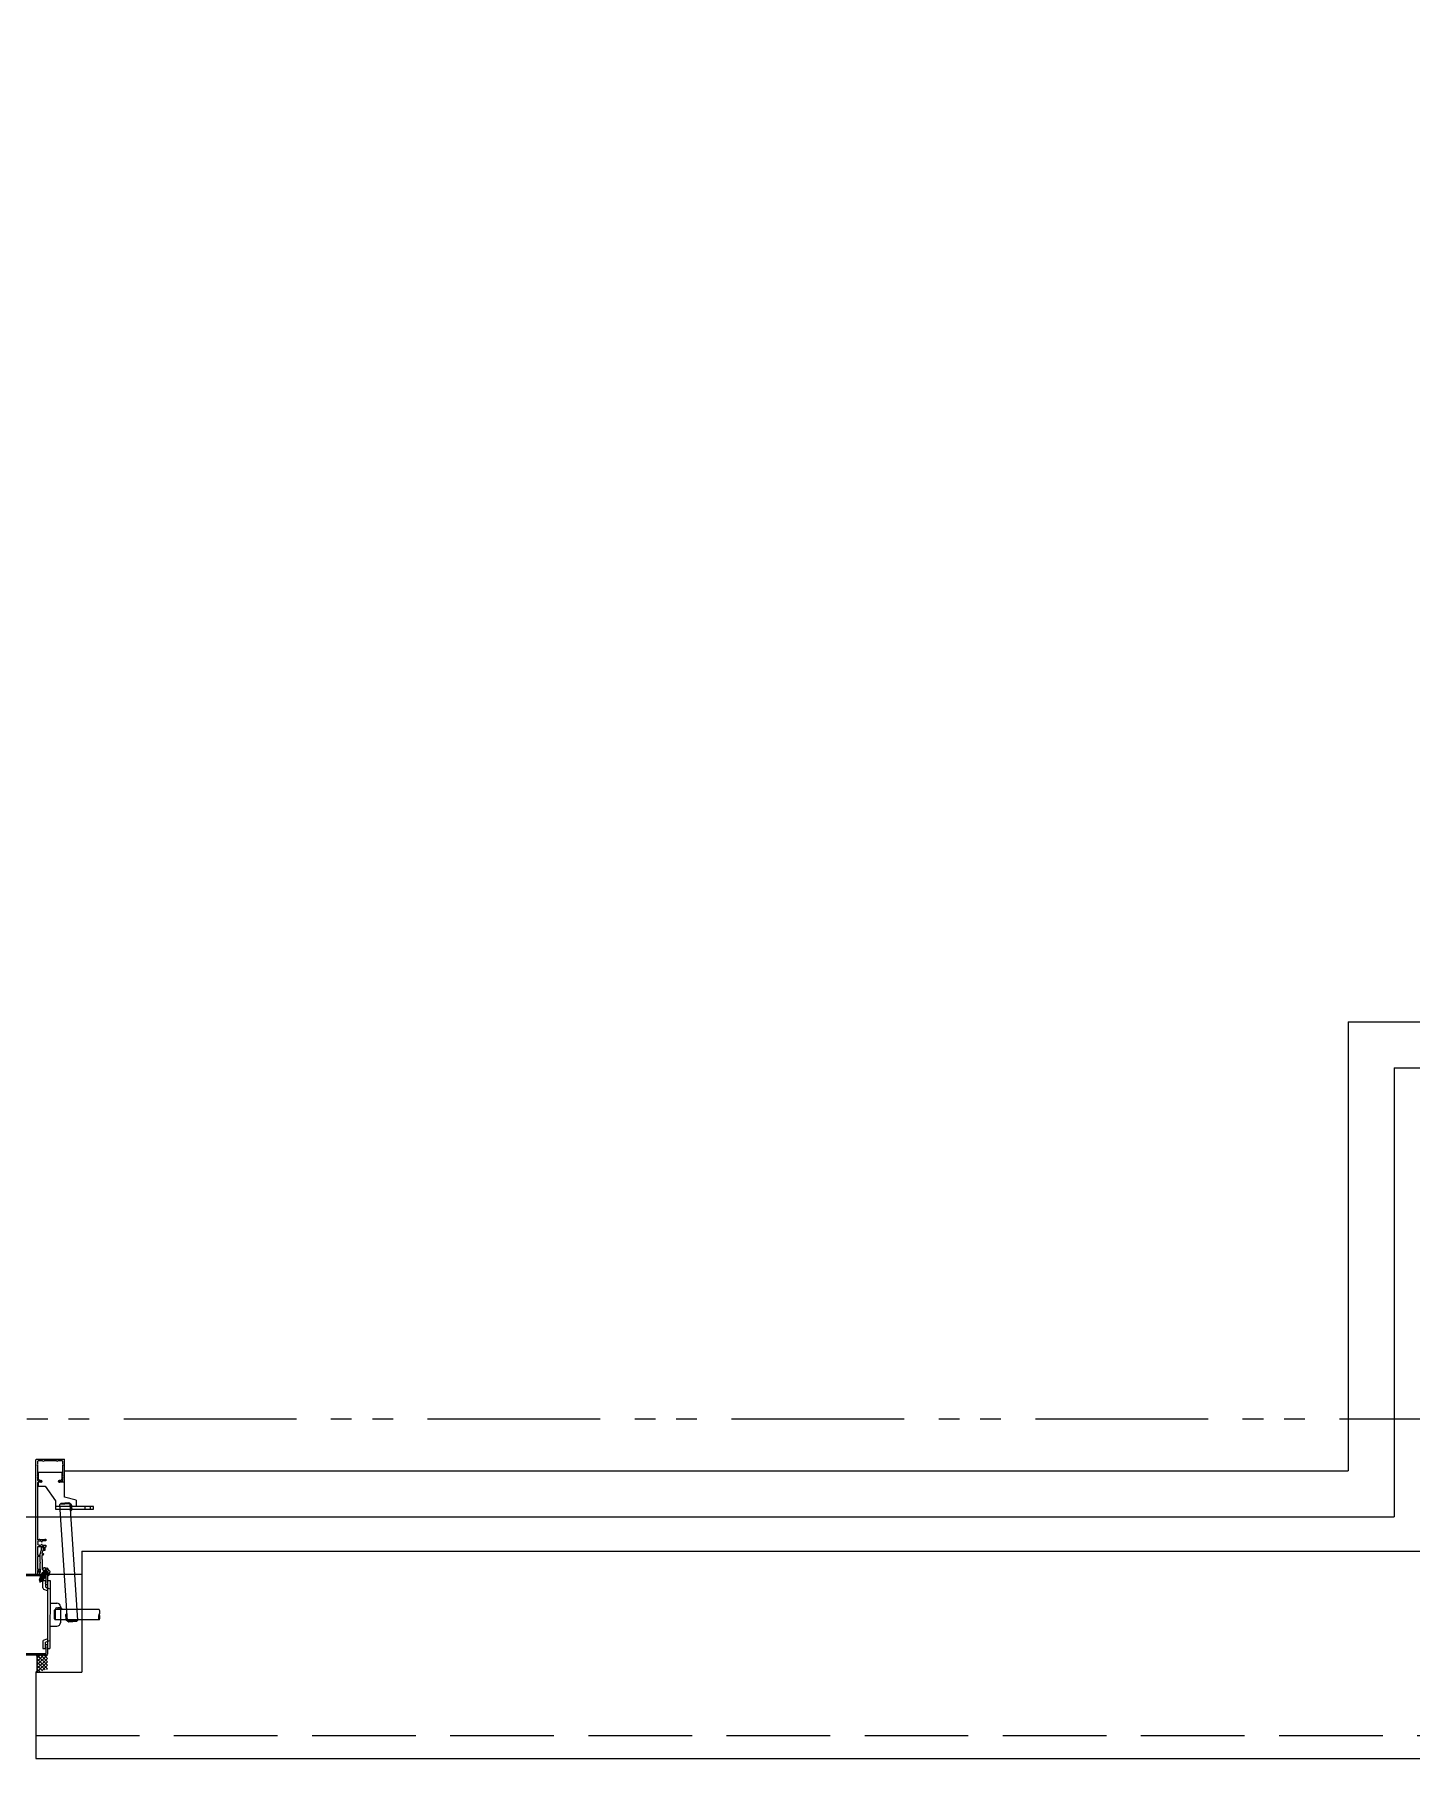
# Model space of a CAD drawing. Units: millimetres at full size. Extents: x -12803 to 120774, y -9413 to 101127.
# Drawn here: x 83788 to 84984, y 6706 to 8204 of the extents above; entities that cross this region are included whole.
import ezdxf

# ---------------------------------------------------------------- set-up
doc = ezdxf.new("R2010")
doc.units = ezdxf.units.MM
doc.header["$LTSCALE"] = 30
doc.linetypes.add('DASHED3', pattern=[4, 3, -1])
doc.linetypes.add('DOUBLE_CHAIN1', pattern=[8.8, 5, -1, 0.6, -0.6, 0.6, -1])
doc.layers.add('0-0_NoName', color=7, linetype='Continuous')
for name, color, linetype, lineweight in [('2-0_通芯', 7, 'DOUBLE_CHAIN1', 15), ('2-1_躯体', 7, 'Continuous', 15), ('2-3_間仕切り', 7, 'Continuous', 15), ('2-A_建具', 7, 'Continuous', 15)]:
    doc.layers.add(name, color=color, linetype=linetype, lineweight=lineweight)

# ---------------------------------------------------------------- blocks, each defined once
blk = doc.blocks.new('グループ部品-732')
at = {"layer": '2-0_通芯'}
blk.add_line((74361.66, 7001.41), (120774.36, 7001.41), dxfattribs=at)
at = {"layer": '2-1_躯体'}
for p, q in [((83829.36, 6886.41), (83829.36, 6781.41)), ((83829.36, 6886.41), (84999.36, 6886.41)), ((83789.36, 6781.41), (83829.36, 6781.41)), ((83789.36, 6781.41), (83789.36, 6706.41)), ((83789.36, 6706.41), (85859.36, 6706.41))]:
    blk.add_line(p, q, dxfattribs=at)
at = {"layer": '2-1_躯体', "linetype": 'DASHED3'}
blk.add_line((83789.36, 6726.41), (85859.36, 6726.41), dxfattribs=at)
at = {"layer": '2-3_間仕切り'}
for p, q in [((84929.36, 7346.41), (84929.36, 6956.41)), ((84969.36, 7306.41), (84969.36, 6916.41)), ((83814.36, 6956.41), (84929.36, 6956.41))]:
    blk.add_line(p, q, dxfattribs=at)
for points in [[(79189.36, 11246.41), (79189.36, 7306.41), (79579.36, 7306.41), (79579.36, 6916.41), (84969.36, 6916.41)], [(84929.36, 7346.41), (85619.36, 7346.41), (85619.36, 6956.41)], [(84969.36, 7306.41), (85579.36, 7306.41), (85579.36, 6916.41)]]:
    blk.add_lwpolyline(points, dxfattribs=at)
at = {"layer": '2-A_建具'}
for p, q in [((83789.86, 6966.41), (83813.86, 6966.41)), ((83814.36, 6933.46), (83814.36, 6965.91)), ((83791.36, 6954.96), (83791.36, 6949.36)), ((83812.36, 6954.96), (83791.36, 6954.96)), ((83791.36, 6949.36), (83792.86, 6947.86)), ((83810.86, 6947.86), (83812.36, 6949.36)), ((83812.36, 6949.36), (83812.36, 6954.96)), ((83790.86, 6945.91), (83790.86, 6896.74)), ((83791.36, 6946.46), (83791.36, 6942.96)), ((83794.16, 6946.46), (83791.36, 6946.46)), ((83793.61, 6946.41), (83791.36, 6946.41)), ((83792.86, 6947.86), (83794.16, 6947.86)), ((83809.56, 6947.86), (83810.86, 6947.86)), ((83814.36, 6946.46), (83809.56, 6946.46)), ((83813.86, 6946.41), (83810.11, 6946.41)), ((83824.36, 6930.78), (83814.36, 6933.46)), ((83806.36, 6930.11), (83806.36, 6922.96)), ((83839.36, 6925.26), (83806.36, 6925.26)), ((83806.36, 6922.96), (83839.36, 6922.96)), ((83819.05, 6927.51), (83810.07, 6926.91)), ((83816.87, 6826.11), (83810.07, 6926.91)), ((83819.05, 6927.51), (83817.98, 6928.44)), ((83825.85, 6826.71), (83819.05, 6927.51)), ((83824.36, 6930.78), (83824.36, 6925.26)), ((83832.2, 6922.96), (83832.2, 6925.26)), ((83836.7, 6922.96), (83836.7, 6925.26)), ((83839.36, 6922.96), (83839.36, 6925.26)), ((83798.16, 6916.21), (83798.36, 6916.41)), ((83791.03, 6893.91), (83791.07, 6893.76)), ((83791.07, 6893.26), (83791.03, 6893.11)), ((83792.01, 6895.1), (83791.86, 6895.09)), ((83791.86, 6891.94), (83792.01, 6891.92)), ((83792.77, 6895.35), (83792.66, 6895.3)), ((83792.66, 6891.72), (83792.77, 6891.67)), ((83793.65, 6895.12), (83793.56, 6895.21)), ((83793.56, 6891.81), (83793.65, 6891.9)), ((83794.56, 6894.66), (83794.42, 6894.66)), ((83794.42, 6892.36), (83794.56, 6892.36)), ((83797.46, 6897.01), (83798.16, 6897.01)), ((82519.36, 6866.41), (83829.36, 6866.41)), ((83793.28, 6863.83), (83792.13, 6861.85)), ((83792.13, 6861.85), (83792.93, 6860.22)), ((83793.4, 6862.15), (83792.17, 6861.92)), ((83795.87, 6865.03), (83792.59, 6859.34)), ((83793.81, 6861.45), (83792.93, 6860.22)), ((83793.19, 6860.07), (83792.93, 6860.22)), ((83793.24, 6864.42), (83793.15, 6864.27)), ((83793.15, 6864.27), (83793.37, 6863.89)), ((83793.15, 6864.27), (83795.77, 6863.32)), ((83793.37, 6860.39), (83793.19, 6860.07)), ((83794.99, 6860.2), (83793.19, 6860.07)), ((83793.24, 6864.42), (83793.67, 6864.42)), ((83795.91, 6863.45), (83793.24, 6864.42)), ((83795.17, 6862.74), (83793.28, 6863.83)), ((83793.32, 6863.81), (83793.37, 6863.89)), ((83795.62, 6863.17), (83793.37, 6863.89)), ((83794.83, 6860.52), (83793.37, 6860.39)), ((83793.59, 6865.03), (83793.5, 6864.87)), ((83793.5, 6864.87), (83793.72, 6864.5)), ((83793.5, 6864.87), (83797.28, 6863.5)), ((83793.59, 6865.03), (83794.02, 6865.03)), ((83797.36, 6863.65), (83793.59, 6865.03)), ((83793.67, 6864.42), (83793.72, 6864.5)), ((83793.67, 6864.42), (83796.79, 6863.43)), ((83796.84, 6863.5), (83793.72, 6864.5)), ((83793.81, 6861.45), (83796, 6863.54)), ((83793.94, 6865.63), (83793.85, 6865.48)), ((83793.85, 6865.48), (83794.07, 6865.1)), ((83793.85, 6865.48), (83797.63, 6864.11)), ((83793.94, 6865.63), (83794.37, 6865.63)), ((83797.71, 6864.26), (83793.94, 6865.63)), ((83794.02, 6865.03), (83794.07, 6865.1)), ((83794.02, 6865.03), (83797.14, 6864.03)), ((83797.19, 6864.11), (83794.07, 6865.1)), ((83794.29, 6866.24), (83794.2, 6866.09)), ((83794.2, 6866.09), (83794.42, 6865.71)), ((83794.2, 6866.09), (83797.98, 6864.71)), ((83794.29, 6866.24), (83794.72, 6866.24)), ((83798.06, 6864.87), (83794.29, 6866.24)), ((83794.37, 6865.63), (83794.42, 6865.71)), ((83794.37, 6865.63), (83797.49, 6864.64)), ((83797.54, 6864.71), (83794.42, 6865.71)), ((83794.64, 6866.84), (83794.55, 6866.69)), ((83794.55, 6866.69), (83794.77, 6866.31)), ((83794.55, 6866.69), (83798.33, 6865.32)), ((83794.64, 6866.84), (83795.07, 6866.84)), ((83798.41, 6865.47), (83794.64, 6866.84)), ((83794.72, 6866.24), (83794.77, 6866.31)), ((83794.72, 6866.24), (83797.84, 6865.24)), ((83797.89, 6865.32), (83794.77, 6866.31)), ((83794.9, 6867.3), (83795.12, 6866.92)), ((83795.03, 6870.56), (83795.67, 6871.48)), ((83801.09, 6867.06), (83795.03, 6870.56)), ((83795.07, 6866.84), (83795.12, 6866.92)), ((83795.07, 6866.84), (83798.19, 6865.85)), ((83795.34, 6868.06), (83795.25, 6867.91)), ((83795.25, 6867.91), (83795.47, 6867.53)), ((83795.25, 6867.91), (83799.03, 6866.53)), ((83795.42, 6867.45), (83795.47, 6867.53)), ((83798.59, 6866.53), (83795.47, 6867.53)), ((83795.48, 6854.53), (83795.48, 6860.91)), ((83795.48, 6860.91), (83797.78, 6860.91)), ((83795.6, 6868.51), (83795.82, 6868.13)), ((83795.6, 6868.51), (83799.38, 6867.14)), ((83795.77, 6868.06), (83795.82, 6868.13)), ((83795.77, 6868.06), (83798.89, 6867.06)), ((83798.94, 6867.14), (83795.82, 6868.13)), ((83796.14, 6862.18), (83795.88, 6862.33)), ((83795.95, 6869.12), (83796.17, 6868.74)), ((83799.42, 6867.21), (83795.99, 6869.19)), ((83796.09, 6862.21), (83796.49, 6862.9)), ((83796.12, 6868.66), (83796.17, 6868.74)), ((83797.53, 6868.3), (83796.17, 6868.74)), ((83796.31, 6869.24), (83796.21, 6869.07)), ((83796.33, 6863.11), (83796.93, 6862.9)), ((83796.37, 6865.9), (83796.97, 6866.94)), ((83797.01, 6863.05), (83796.41, 6863.27)), ((83796.79, 6863.43), (83796.84, 6863.5)), ((83797.01, 6863.05), (83796.79, 6863.43)), ((83797.28, 6863.5), (83796.84, 6863.5)), ((83797.01, 6863.05), (83796.93, 6862.9)), ((83797.14, 6864.03), (83797.19, 6864.11)), ((83797.36, 6863.65), (83797.14, 6864.03)), ((83797.63, 6864.11), (83797.19, 6864.11)), ((83797.36, 6863.65), (83797.28, 6863.5)), ((83797.47, 6867.8), (83799.93, 6872.06)), ((83797.49, 6864.64), (83797.54, 6864.71)), ((83797.71, 6864.26), (83797.49, 6864.64)), ((83797.98, 6864.71), (83797.54, 6864.71)), ((83797.71, 6864.26), (83797.63, 6864.11)), ((83797.78, 6860.91), (83797.78, 6855.41)), ((83797.84, 6865.24), (83797.89, 6865.32)), ((83798.06, 6864.87), (83797.84, 6865.24)), ((83798.33, 6865.32), (83797.89, 6865.32)), ((83798.06, 6864.87), (83797.98, 6864.71)), ((83798.19, 6865.85), (83798.24, 6865.93)), ((83798.41, 6865.47), (83798.19, 6865.85)), ((83798.41, 6865.47), (83798.33, 6865.32)), ((83798.54, 6866.46), (83798.59, 6866.53)), ((83798.76, 6866.08), (83798.54, 6866.46)), ((83799.03, 6866.53), (83798.59, 6866.53)), ((83798.89, 6867.06), (83798.94, 6867.14)), ((83799.11, 6866.68), (83798.89, 6867.06)), ((83799.38, 6867.14), (83798.94, 6867.14)), ((83799.11, 6866.68), (83799.03, 6866.53)), ((83799.3, 6867.51), (83799.2, 6867.34)), ((83799.36, 6866.41), (83799.36, 6857.91)), ((83799.36, 6860.91), (83799.36, 6801.91)), ((83799.36, 6860.91), (83801.66, 6860.91)), ((83799.42, 6867.21), (83799.38, 6867.14)), ((83801.09, 6867.06), (83801.56, 6868.08)), ((83801.66, 6860.91), (83801.65, 6801.91)), ((83796.11, 6853.61), (83799.28, 6852.32)), ((83797.78, 6855.41), (83799.28, 6854.8)), ((83799.28, 6854.8), (83801.58, 6853.87)), ((83801.66, 6841.41), (83807.66, 6841.41)), ((83806.16, 6835.91), (83805.16, 6834.91)), ((83844.36, 6835.91), (83806.16, 6835.91)), ((83806.16, 6835.91), (83806.16, 6826.91)), ((83810.66, 6838.41), (83810.66, 6824.41)), ((83801.66, 6821.41), (83807.66, 6821.41)), ((83844.36, 6826.91), (83806.16, 6826.91)), ((83816.87, 6826.11), (83825.85, 6826.71)), ((83816.87, 6826.11), (83817.93, 6825.18)), ((83795.48, 6808.29), (83795.48, 6801.91)), ((83795.48, 6801.91), (83797.78, 6801.91)), ((83796.11, 6809.21), (83799.28, 6810.5)), ((83797.78, 6801.91), (83797.78, 6807.41)), ((83799.35, 6801.91), (83801.65, 6801.91)), ((83799.36, 6804.91), (83799.36, 6796.91)), ((83773.61, 6796.41), (83798.86, 6796.41)), ((83799.36, 6787.41), (83790.36, 6796.41)), ((83799.36, 6796.41), (83790.36, 6787.41)), ((83796.36, 6796.41), (83790.36, 6790.41)), ((83793.36, 6796.41), (83790.36, 6793.41)), ((83799.36, 6784.41), (83790.36, 6793.41)), ((83799.36, 6793.41), (83790.36, 6784.41)), ((83797.4, 6783.37), (83790.36, 6790.41)), ((83799.36, 6790.41), (83790.36, 6781.41)), ((83795.05, 6782.71), (83790.36, 6787.41)), ((83792.7, 6782.06), (83790.36, 6784.41)), ((83799.36, 6790.41), (83793.36, 6796.41)), ((83799.36, 6787.41), (83794.51, 6782.56)), ((83799.36, 6793.41), (83796.36, 6796.41)), ((83799.36, 6784.41), (83798.66, 6783.72))]:
    blk.add_line(p, q, dxfattribs=at)
for points in [[(83789.36, 6866.41), (83789.36, 6965.91), (83789.86, 6966.41)], [(83790.86, 6964.41), (83790.86, 6962.24), (83790.93, 6962.05)], [(83795.22, 6964.84), (83795.03, 6964.91), (83791.36, 6964.91)], [(83807.22, 6964.84), (83807.03, 6964.91), (83796.69, 6964.91), (83796.5, 6964.84)], [(83812.36, 6964.91), (83808.69, 6964.91), (83808.5, 6964.84)], [(83812.79, 6962.05), (83812.86, 6962.24), (83812.86, 6964.41)], [(83790.93, 6960.77), (83790.86, 6960.58), (83790.86, 6952.24), (83790.93, 6952.05)], [(83790.93, 6950.77), (83790.86, 6950.58), (83790.86, 6948.11)], [(83812.79, 6952.05), (83812.86, 6952.24), (83812.86, 6960.58), (83812.79, 6960.77)], [(83812.86, 6948.11), (83812.86, 6950.58), (83812.79, 6950.77)], [(83791.36, 6947.61), (83792.87, 6947.61), (83793.08, 6947.7)], [(83791.36, 6942.96), (83797.36, 6942.96), (83806.36, 6930.11)], [(83810.63, 6947.7), (83810.84, 6947.61), (83812.36, 6947.61)], [(83817.98, 6928.44), (83811, 6927.97), (83810.07, 6926.91)], [(83794.96, 6891.93), (83795.25, 6891.61), (83798.16, 6891.61), (83798.16, 6890.01), (83797.16, 6890.01), (83797.16, 6887.01), (83795.76, 6887.01), (83795.76, 6887.51), (83796.16, 6888.08), (83796.16, 6890.31), (83790.86, 6890.31), (83790.86, 6882.91), (83792.76, 6882.91)], [(83792.86, 6896.71), (83796.94, 6896.71), (83797.46, 6897.01)], [(83793.26, 6876.87), (83793.26, 6883.92), (83794.26, 6887.65), (83794.26, 6889.61)], [(83795.19, 6889.86), (83796.31, 6887.92), (83795.51, 6887.7), (83794.6, 6884.31), (83795.66, 6884.31)], [(83798.16, 6897.01), (83798.16, 6895.41), (83795.25, 6895.41), (83794.96, 6895.09)], [(83792.76, 6881.91), (83790.86, 6881.91), (83790.86, 6870.91), (83793.03, 6870.91), (83793.25, 6868.35)], [(83791.85, 6869.2), (83792.13, 6867.61), (83793.26, 6867.61), (83793.26, 6875.95), (83793.38, 6876.14), (83793.38, 6876.69), (83793.26, 6876.87)], [(83794.46, 6882.11), (83794.46, 6879.71), (83794.76, 6879.41), (83794.76, 6870.71), (83797.66, 6869.03), (83797.76, 6868.84), (83798.24, 6868.56), (83798.46, 6868.57), (83801.27, 6866.95), (83800.14, 6865.01), (83799.36, 6865.01)], [(83798.26, 6859.71), (83798.26, 6865.21), (83775.99, 6865.21), (83775.99, 6842.41), (83775.56, 6841.98), (83775.56, 6820.84), (83775.99, 6820.41), (83775.99, 6812.41), (83775.56, 6811.98), (83775.56, 6805.34), (83775.99, 6804.91), (83775.99, 6800.91), (83775.56, 6800.48), (83775.56, 6797.61), (83798.26, 6797.61), (83798.26, 6803.11)], [(83792.26, 6868.22), (83791.98, 6869.81), (83790.86, 6869.81), (83790.86, 6866.41)], [(83793.37, 6860.39), (83796.4, 6863.24), (83794.83, 6860.52)], [(83793.76, 6861.36), (83793.4, 6862.15), (83793.98, 6863.43)], [(83797.2, 6866.41), (83794.73, 6867.84), (83793.91, 6866.41)], [(83796.14, 6862.18), (83794.99, 6860.2), (83794.83, 6860.52)], [(83798.76, 6866.08), (83794.99, 6867.45), (83794.9, 6867.3), (83798.68, 6865.93)], [(83794.99, 6867.45), (83795.42, 6867.45), (83798.54, 6866.46)], [(83798.76, 6866.08), (83798.68, 6865.93), (83798.24, 6865.93), (83795.12, 6866.92)], [(83799.11, 6866.68), (83795.34, 6868.06), (83795.77, 6868.06)], [(83798.99, 6867.46), (83795.69, 6868.66), (83795.6, 6868.51)], [(83795.69, 6868.66), (83796.12, 6868.66), (83797.88, 6868.1)], [(83795.99, 6869.19), (83795.95, 6869.12), (83796.42, 6868.95)], [(83796.93, 6862.9), (83796.49, 6862.9), (83796.24, 6862.97)], [(83797.46, 6871.88), (83797.34, 6869.86), (83798.03, 6868.76)], [(83798.86, 6857.41), (83798.36, 6857.41), (83797.73, 6858.5), (83797.73, 6859.11)], [(83801.01, 6869.83), (83799.32, 6868.71), (83798.03, 6868.76)], [(83805.16, 6834.91), (83805.16, 6827.91), (83806.16, 6826.91)], [(83817.93, 6825.18), (83824.92, 6825.65), (83825.85, 6826.71)], [(83797.73, 6803.71), (83797.73, 6804.32), (83798.36, 6805.41), (83798.86, 6805.41)], [(83797.78, 6807.41), (83799.28, 6808.02), (83801.58, 6808.95)], [(83789.36, 6796.41), (83790.36, 6795.41), (83790.36, 6782.41), (83789.36, 6781.41)]]:
    blk.add_lwpolyline(points, dxfattribs=at)
for centre, radius, start, end in [((83791.36, 6964.41), 0.5, 90.00001, 179.99999), ((83795.86, 6965.61), 1, 230.28486, 309.71514), ((83807.86, 6965.61), 1, 230.28486, 309.71514), ((83812.36, 6964.41), 0.5, 0.00001, 89.99999), ((83813.86, 6965.91), 0.5, 0.00001, 89.99999), ((83790.16, 6961.41), 1, 320.28486, 39.71514), ((83790.16, 6951.41), 1, 320.28486, 39.71514), ((83813.56, 6961.41), 1, 140.28486, 219.71514), ((83813.56, 6951.41), 1, 140.28486, 219.71514), ((83791.36, 6948.11), 0.5, 180.00001, 269.99999), ((83791.36, 6945.91), 0.5, 90.00001, 179.99999), ((83793.61, 6947.16), 0.75, 270.00002, 134.41533), ((83794.16, 6947.16), 0.7, 270, 90), ((83809.56, 6947.16), 0.7, 90, 270), ((83810.11, 6947.16), 0.75, 45.58467, 269.99998), ((83812.36, 6948.11), 0.5, 270.00001, 359.99999), ((83813.86, 6946.91), 0.5, 270.00001, 359.99999), ((83819.15, 6926.02), 1.5, 273.85934, 93.85934), ((83819.25, 6924.52), 1.5, 273.85934, 33.85934), ((83819.35, 6923.02), 1.5, 273.85934, 33.85934), ((83791.26, 6896.74), 0.4, 180.00006, 296.38784), ((83791.63, 6894.37), 0.75, 72.2996, 217.70036), ((83791.63, 6892.65), 0.75, 142.29964, 287.7004), ((83792.86, 6893.51), 1.8, 171.96925, 188.03075), ((83792.86, 6893.51), 3.2, 89.99998, 116.38778), ((83792.86, 6893.51), 1.8, 96.26017, 118.03073), ((83792.86, 6893.51), 1.8, 241.96927, 263.73983), ((83793.12, 6894.99), 0.5, 26.86995, 133.13013), ((83793.12, 6892.03), 0.5, 226.86987, 333.13005), ((83792.86, 6893.51), 1.8, 44.79286, 63.73983), ((83792.86, 6893.51), 1.8, 296.26017, 315.20714), ((83794.42, 6895.06), 0.4, 224.79276, 269.99993), ((83794.42, 6891.96), 0.4, 90.00007, 135.20724), ((83794.76, 6889.61), 0.5, 29.99999, 180), ((83794.56, 6895.06), 0.4, 269.99999, 4.09604), ((83794.56, 6891.96), 0.4, 355.90396, 90.00001), ((83792.76, 6882.41), 0.5, 269.99999, 90.00001), ((83795.66, 6882.11), 1.2, 90.00001, 179.99999), ((83795.66, 6883.81), 0.5, 269.99999, 90.00001), ((83791.36, 6869.11), 0.5, 9.99999, 180), ((83792.76, 6868.31), 0.5, 190.00001, 5), ((83796.73, 6870.74), 1.3, 75.88085, 145), ((83796.19, 6863.37), 0.248, 330, 137.19096), ((83795.87, 6869.49), 0.5, 330, 60), ((83794.86, 6863.27), 9, 44.11915, 75.88085), ((83798.03, 6859.11), 0.3, 96.69977, 180), ((83797.96, 6859.71), 0.3, 276.69977, 0), ((83798.86, 6865.91), 0.5, 0, 90), ((83799.74, 6867.26), 0.5, 60, 150), ((83800.38, 6868.63), 1.3, 335, 44.11915), ((83796.48, 6854.53), 1, 180, 247.99665), ((83798.86, 6857.91), 0.5, 270, 0), ((83807.66, 6835.91), 1.5, 0, 180), ((83807.66, 6838.41), 3, 359.99878, 89.99845), ((83809.16, 6835.91), 1.5, 0, 120), ((83810.66, 6835.91), 1.5, 0, 120), ((83816.56, 6830.6), 1.5, 93.85934, 213.85934), ((83816.66, 6829.1), 1.5, 93.85934, 213.85934), ((83816.77, 6827.6), 1.5, 93.85934, 273.85934), ((83847.66, 6829.16), 4, 145.77113, 214.22887), ((83841.05, 6833.66), 4, 325.77113, 34.22887), ((83841.05, 6829.16), 4, 325.77113, 34.22887), ((83807.66, 6824.41), 3, 269.99873, 359.99878), ((83796.48, 6808.29), 1, 111.99783, 180), ((83798.03, 6803.71), 0.3, 180, 263.30023), ((83797.96, 6803.11), 0.3, 0, 83.30023), ((83798.86, 6804.91), 0.5, 0, 90), ((83798.86, 6796.91), 0.5, 270, 0)]:
    blk.add_arc(centre, radius, start, end, dxfattribs=at)

msp = doc.modelspace()

# ---------------------------------------------------------------- block references
at = {"layer": '0-0_NoName'}
msp.add_blockref('グループ部品-732', (0, 0), dxfattribs=at)

doc.saveas('drawing.dxf')
